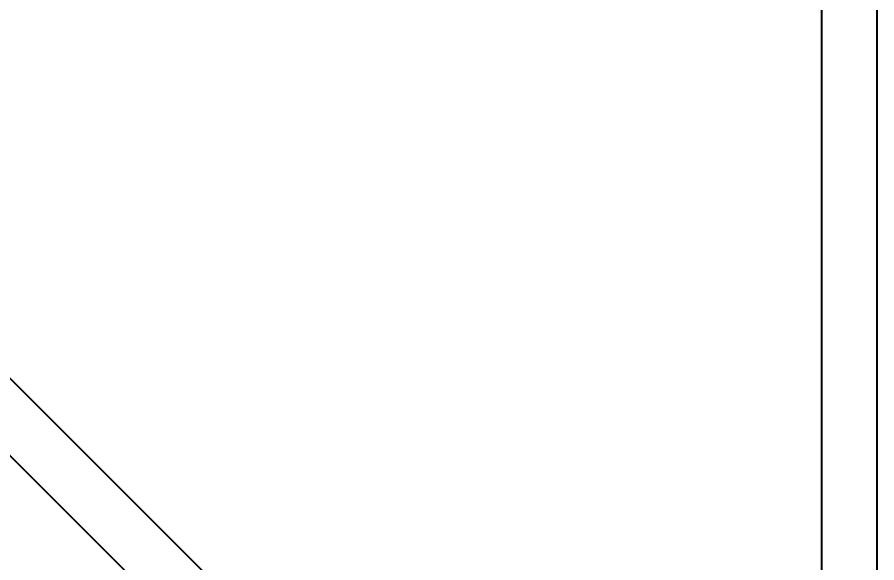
# Model space of a CAD drawing. Header units: inches. Extents: x 129892 to 140765, y 18172 to 24435.
# Drawn here: x 139132.3 to 139336.1, y 21812.7 to 21942 of the extents above; entities that cross this region are included whole.
import ezdxf

# ---------------------------------------------------------------- set-up
doc = ezdxf.new("R2010")
doc.units = ezdxf.units.IN
doc.header["$MEASUREMENT"] = 0
doc.header["$PDMODE"] = 66
doc.styles.add('EXCELSIOR', font='dim.shx', dxfattribs={"height": 45})
doc.dimstyles.new('EXCELSIOR', dxfattribs={"dimtxt": 50, "dimasz": 15, "dimexe": 20, "dimexo": 20, "dimgap": 10, "dimtad": 1, "dimdec": 0, "dimtxsty": 'EXCELSIOR', "dimblk": 'OBLIQUE', "dimcen": 2.5, "dimclrd": 1, "dimclre": 1, "dimclrt": 1, "dimadec": 0, "dimazin": 0, "dimtfac": 1, "dimtdec": 0, "dimtofl": 0, "dimtmove": 0, "dimatfit": 3, "dimfxl": 0, "dimlwd": 25, "dimarcsym": 0})

# ---------------------------------------------------------------- blocks, each defined once
blk = doc.blocks.new('_OBLIQUE')
at = {"color": 0, "linetype": 'ByBlock'}
blk.add_line((-0.5, -0.5), (0.5, 0.5), dxfattribs=at)
blk = doc.blocks.new('*D172')
at = {"color": 1, "lineweight": -2}
for p, q in [((138767.47, 22172.99), (138694.01, 22099.52)), ((139237.7, 21702.76), (139164.23, 21629.29))]:
    blk.add_line(p, q, dxfattribs=at)
at = {"color": 1, "lineweight": 25}
blk.add_line((139178.37, 21643.43), (138708.15, 22113.66), dxfattribs=at)
at = {"layer": 'Defpoints', "color": 0}
for p in [(138781.62, 22187.13), (138708.15, 22113.66), (139251.84, 21716.9)]:
    blk.add_point(p, dxfattribs=at)
at = {"color": 1, "lineweight": 25, "xscale": 15, "yscale": 15, "zscale": 15}
for p, rotation in [((138708.15, 22113.66), 135.0000000004422), ((139178.37, 21643.43), 315.0000000004422)]:
    blk.add_blockref('_OBLIQUE', p, dxfattribs=dict(at, rotation=rotation))
at = {"color": 1, "insert": (138966.24, 21901.53), "char_height": 45, "attachment_point": 5, "rotation": 315, "style": 'EXCELSIOR'}
blk.add_mtext('665', dxfattribs=at)

msp = doc.modelspace()

# ---------------------------------------------------------------- linework, layer by layer
for points in [[(139323.06, 22492.02), (139336.06, 22492.02), (139336.06, 21696.02), (139323.06, 21696.02)], [(139251.84, 21716.9), (138781.62, 22187.13), (138790.81, 22196.32), (139261.04, 21726.09)]]:
    msp.add_lwpolyline(points, close=True)
at = {"color": 252}
msp.add_arc((139262.62, 21713.03), 675.36, 90.42093, 179.30491, dxfattribs=at)

# ---------------------------------------------------------------- dimensions: what is measured, and where the dimension line sits
dim = msp.add_linear_dim(base=(138708.15, 22113.66), p1=(139251.84, 21716.9), p2=(138781.62, 22187.13), angle=135, dimstyle='EXCELSIOR')
dim.commit()
dim.dimension.update_dxf_attribs({"geometry": '*D172', "text_midpoint": (138966.24, 21901.53)})

doc.saveas('drawing.dxf')
